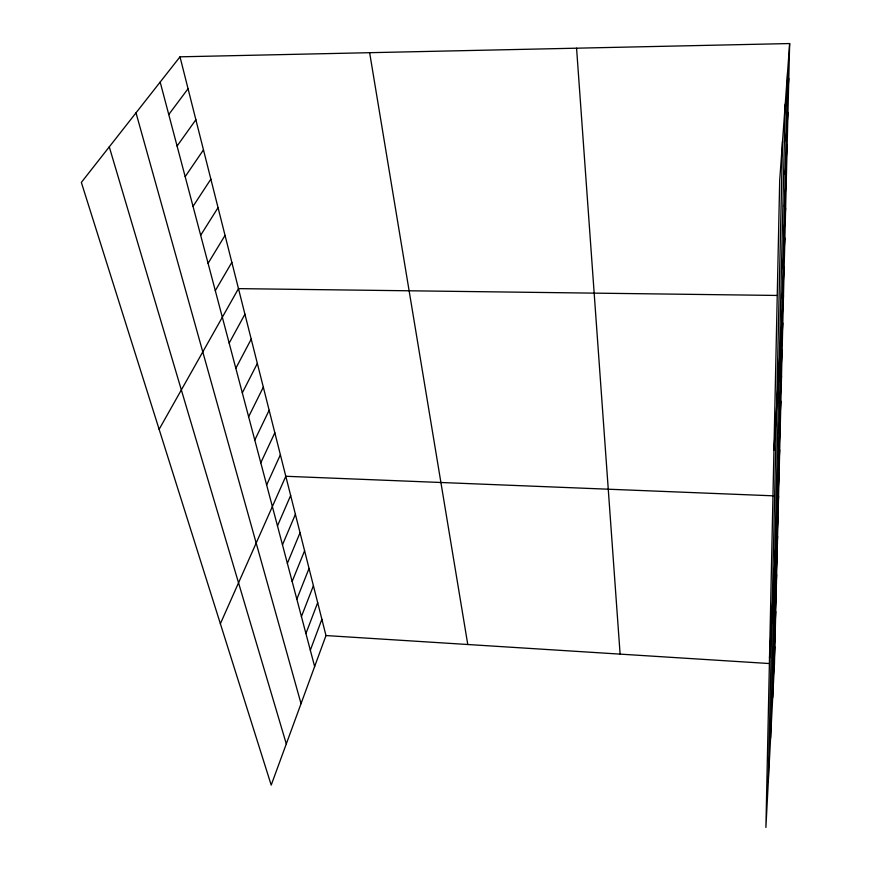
<?xml version="1.0" encoding="UTF-8"?>
<svg xmlns="http://www.w3.org/2000/svg" width="871" height="871" viewBox="0 0 871 871"><rect width="100%" height="100%" fill="white"/><g stroke="black" fill="none" stroke-linecap="round" stroke-linejoin="round"><path stroke-width="1.31" d="M768.276 782.158L782.539 141.178M770.585 738.064L785.239 104.063M772.697 697.562L787.667 70.736M789.649 43.55L774.461 663.865L765.903 827.45L779.697 180.264L789.649 43.55L180.003 56.822L81.351 182.42L271.208 785.098L325.983 635.558L180.003 56.822M773.524 663.027L775.31 629.385M773.11 680.48L774.874 646.805M775.288 589.144L777.106 555.774M774.831 608.252L776.638 574.795M774.384 626.924L776.192 593.391M773.949 645.171L775.745 611.584M769.518 657.986L778.565 496.035M776.235 549.579L778.075 516.405M775.756 569.59L777.585 536.318M778.413 458.375L780.285 425.832M777.836 482.578L779.697 449.85M777.27 506.138L779.131 473.236M779.621 407.922L781.516 375.847M779.001 433.497L780.895 401.183M780.895 354.573L782.8 323.054M780.242 381.629L782.147 349.815M782.245 298.045L784.172 267.212M773.949 450.133L783.475 295.53M782.942 268.508L784.891 238.066M784.423 206.677L786.382 177.14M783.671 238.066L785.62 208.049M785.196 174.298L787.155 145.272M785.99 140.884L787.961 112.424M786.818 106.382L788.788 78.532M310.326 650.212L321.878 619.281M305.917 633.565L317.686 602.667M301.431 616.559L313.408 585.726M296.837 599.194L309.053 568.425M292.155 581.458L304.589 550.766M287.365 563.341L300.049 532.725M282.476 544.832L295.4 514.315M277.468 525.91L290.653 495.49M220.374 623.745L285.808 476.274L773.306 495.828M266.646 484.951L280.386 454.793M260.788 462.784L274.833 432.789M254.789 440.062L269.15 410.252M248.627 416.763L263.325 387.138M242.312 392.854L257.348 363.447M235.823 368.313L251.218 339.146M229.171 343.12L244.925 314.213M159.132 429.327L238.469 288.628L776.758 295.443M215.3 290.674L231.849 262.356M208.082 263.347L225.045 235.377M200.657 235.268L218.044 207.657M193.024 206.373L210.858 179.165M185.175 176.65L203.476 149.866M177.085 146.045L195.877 119.741M168.756 114.537L188.049 88.733M325.983 635.558L769.224 663.528M109.278 146.861L286.298 743.899M136.007 112.827L301.039 703.648M160.177 82.059L314.638 666.533M369.642 52.696L467.771 644.507M576.569 48.188L620.108 654.121"/></g></svg>
